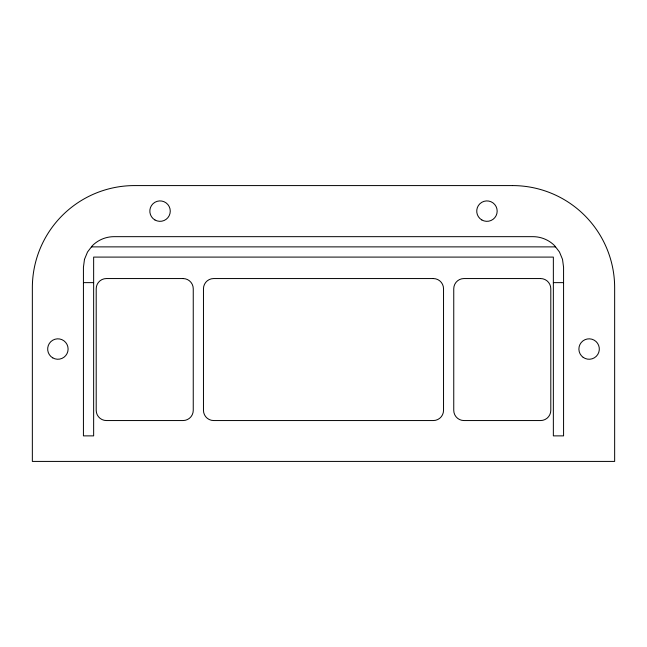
<?xml version="1.0" encoding="UTF-8"?>
<svg xmlns="http://www.w3.org/2000/svg" width="647" height="647" viewBox="0 0 647 647"><rect width="100%" height="100%" fill="white"/><g stroke="black" fill="none" stroke-linecap="round" stroke-linejoin="round"><path stroke-width="0.97" d="M91.453 246.879L555.547 246.879M83.431 282.634L93.645 282.634M553.355 282.634L563.569 282.634M84.474 259.382L83.431 267.316L83.431 435.876L93.645 435.876L93.645 257.094L553.355 257.094L553.355 435.876L563.569 435.876L563.569 267.316L562.526 259.382L559.469 251.99L554.592 245.642A30.644 30.644 0 0 0 532.926 236.665L114.074 236.665A30.644 30.644 0 0 0 92.408 245.642L87.531 251.99L84.474 259.382M512.489 185.584L134.511 185.584A102.161 102.161 0 0 0 32.35 287.745L32.35 461.416L614.65 461.416L614.65 287.745A102.161 102.161 0 0 0 512.489 185.584M183.036 278.55L106.415 278.55A10.215 10.215 0 0 0 96.201 288.764L96.201 410.335A10.215 10.215 0 0 0 106.415 420.55L183.036 420.55A10.215 10.215 0 0 0 193.251 410.335L193.251 288.764A10.215 10.215 0 0 0 183.036 278.55M433.32 278.55L213.68 278.55A10.215 10.215 0 0 0 203.465 288.764L203.465 410.335A10.215 10.215 0 0 0 213.68 420.55L433.32 420.55A10.215 10.215 0 0 0 443.535 410.335L443.535 288.764A10.215 10.215 0 0 0 433.32 278.55M540.585 278.55L463.964 278.55A10.215 10.215 0 0 0 453.749 288.764L453.749 410.335A10.215 10.215 0 0 0 463.964 420.55L540.585 420.55A10.215 10.215 0 0 0 550.799 410.335L550.799 288.764A10.215 10.215 0 0 0 540.585 278.55M583.157 357.346A10.215 10.215 0 0 0 599.276 350.043A10.215 10.215 0 0 0 584.896 339.732A10.215 10.215 0 0 0 583.157 357.346M52.779 357.888A10.215 10.215 0 0 0 68.105 349.04A10.215 10.215 0 0 0 52.779 340.193A10.215 10.215 0 0 0 52.779 357.888M481.845 219.972A10.215 10.215 0 0 0 497.171 211.124A10.215 10.215 0 0 0 481.845 202.276A10.215 10.215 0 0 0 481.845 219.972M154.94 219.972A10.215 10.215 0 0 0 170.266 211.124A10.215 10.215 0 0 0 154.94 202.276A10.215 10.215 0 0 0 154.94 219.972"/></g></svg>
